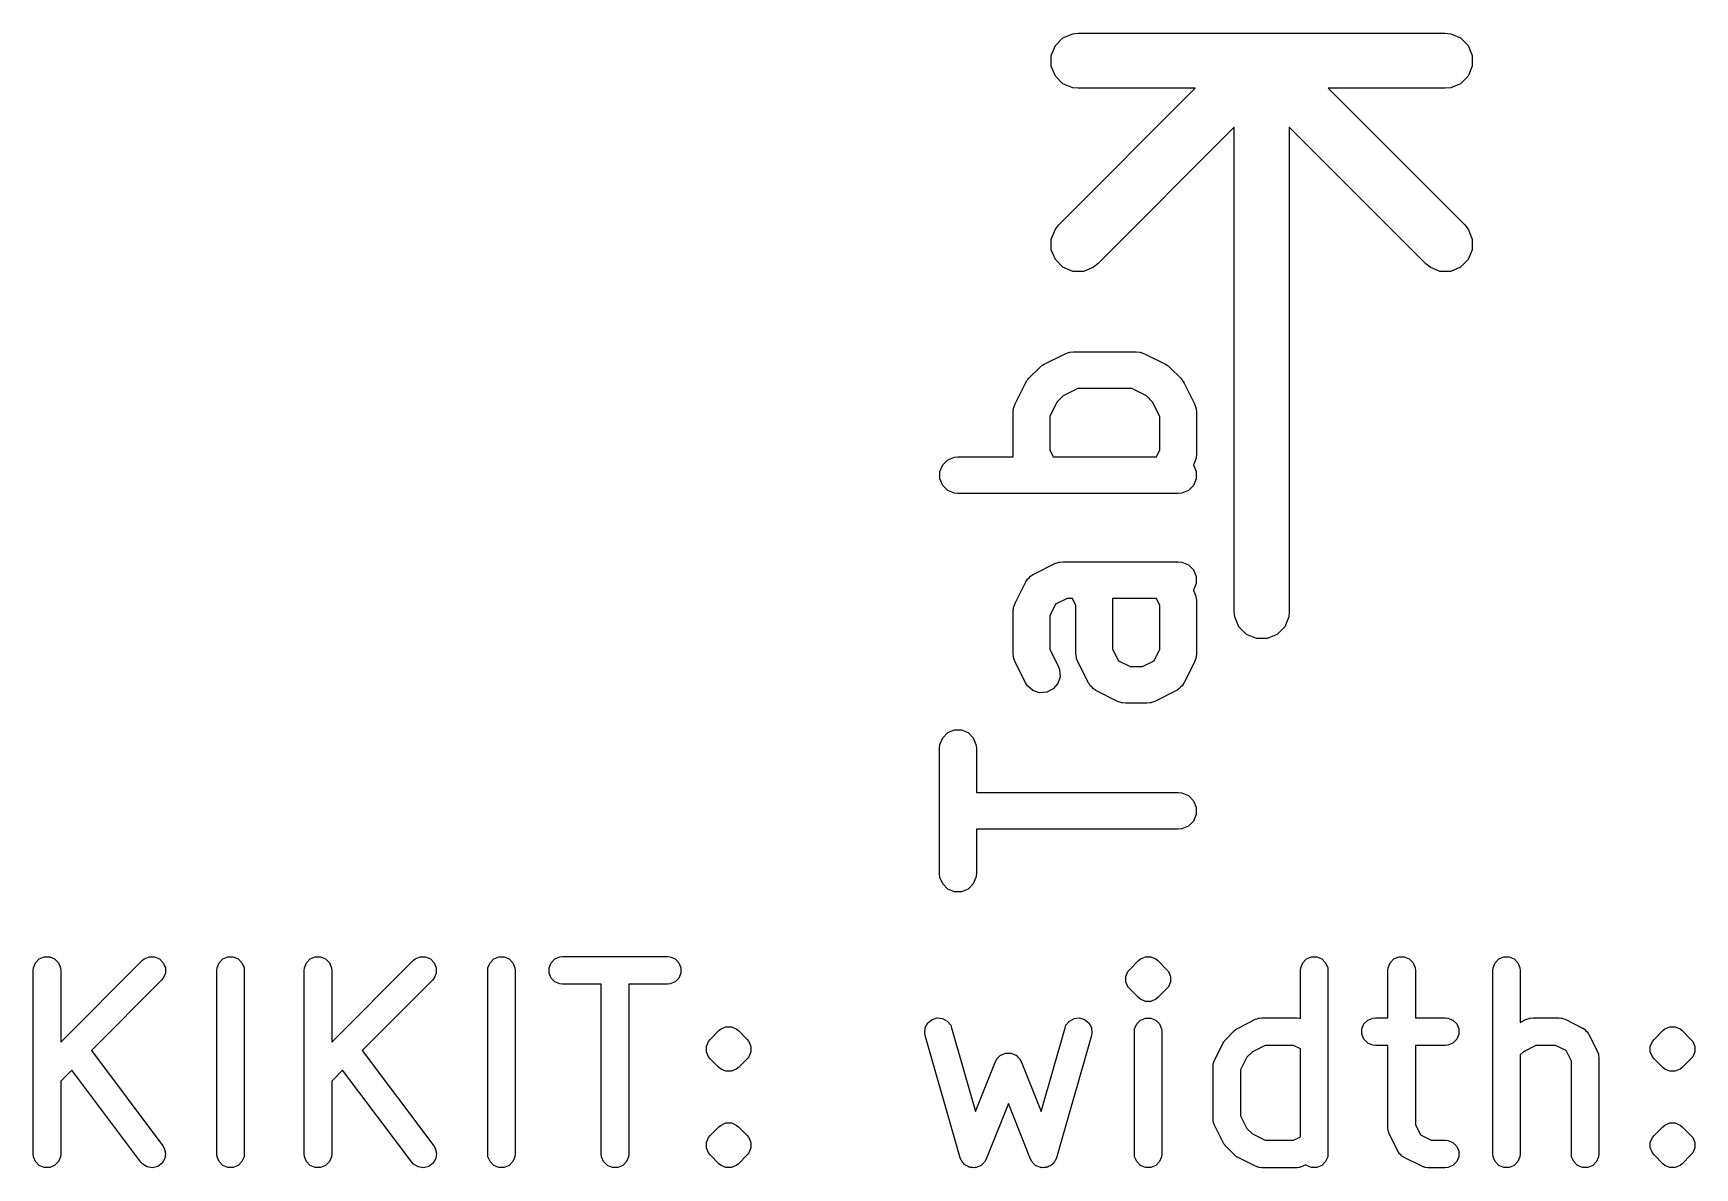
# Model space of a CAD drawing. Header units: inches. Extents: x 1.65 to 4.85, y -4.53 to -1.63.
# Drawn here: x 3.6735 to 4.0299, y -4.5287 to -4.2854 of the extents above; entities that cross this region are included whole.
import ezdxf

# ---------------------------------------------------------------- set-up
doc = ezdxf.new("R2010")
doc.units = ezdxf.units.IN
doc.header["$MEASUREMENT"] = 0
doc.layers.add('BLACK', color=250, linetype='CONTINUOUS')

msp = doc.modelspace()

# ---------------------------------------------------------------- linework, layer by layer
at = {"layer": 'BLACK', "linetype": 'CONTINUOUS'}
for p, q in [((3.89273, -4.28806), (3.89436, -4.28643)), ((3.89436, -4.28643), (3.89649, -4.28555)), ((3.89649, -4.28555), (3.89764, -4.28543)), ((3.89764, -4.28543), (3.97638, -4.28543)), ((3.97638, -4.28543), (3.97753, -4.28555)), ((3.97753, -4.28555), (3.97966, -4.28643)), ((3.97966, -4.28643), (3.98129, -4.28806)), ((3.89185, -4.29019), (3.89273, -4.28806)), ((3.89185, -4.29249), (3.89185, -4.29019)), ((3.98129, -4.28806), (3.98217, -4.29019)), ((3.98217, -4.29019), (3.98217, -4.29249)), ((3.89273, -4.29462), (3.89185, -4.29249)), ((3.89436, -4.29625), (3.89273, -4.29462)), ((3.98129, -4.29462), (3.97966, -4.29625)), ((3.98217, -4.29249), (3.98129, -4.29462)), ((3.89346, -4.32653), (3.92275, -4.29724)), ((3.89649, -4.29713), (3.89436, -4.29625)), ((3.89764, -4.29724), (3.89649, -4.29713)), ((3.92275, -4.29724), (3.89764, -4.29724)), ((3.97638, -4.29724), (3.95127, -4.29724)), ((3.95127, -4.29724), (3.98055, -4.32653)), ((3.97753, -4.29713), (3.97638, -4.29724)), ((3.97966, -4.29625), (3.97753, -4.29713)), ((3.9311, -4.3056), (3.90181, -4.33488)), ((3.9311, -4.40945), (3.9311, -4.3056)), ((3.9722, -4.33488), (3.94291, -4.3056)), ((3.94291, -4.3056), (3.94291, -4.40945)), ((3.89273, -4.32743), (3.89346, -4.32653)), ((3.98055, -4.32653), (3.98129, -4.32743)), ((3.89185, -4.32956), (3.89273, -4.32743)), ((3.89185, -4.33186), (3.89185, -4.32956)), ((3.98129, -4.32743), (3.98217, -4.32956)), ((3.98217, -4.32956), (3.98217, -4.33186)), ((3.89273, -4.33399), (3.89185, -4.33186)), ((3.89436, -4.33562), (3.89273, -4.33399)), ((3.98129, -4.33399), (3.97966, -4.33562)), ((3.98217, -4.33186), (3.98129, -4.33399)), ((3.89649, -4.3365), (3.89436, -4.33562)), ((3.89879, -4.3365), (3.89649, -4.3365)), ((3.90092, -4.33562), (3.89879, -4.3365)), ((3.90181, -4.33488), (3.90092, -4.33562)), ((3.9731, -4.33562), (3.9722, -4.33488)), ((3.97523, -4.3365), (3.9731, -4.33562)), ((3.97753, -4.3365), (3.97523, -4.3365)), ((3.97966, -4.33562), (3.97753, -4.3365)), ((3.89033, -4.35643), (3.89483, -4.35418)), ((3.89483, -4.35418), (3.89555, -4.35391)), ((3.89555, -4.35391), (3.89569, -4.3539)), ((3.89569, -4.3539), (3.89582, -4.35384)), ((3.89582, -4.35384), (3.89659, -4.35377)), ((3.89659, -4.35377), (3.91009, -4.35377)), ((3.91009, -4.35377), (3.91085, -4.35384)), ((3.91085, -4.35384), (3.91098, -4.3539)), ((3.91098, -4.3539), (3.91113, -4.35391)), ((3.91113, -4.35391), (3.91185, -4.35418)), ((3.91185, -4.35418), (3.91635, -4.35643)), ((3.88705, -4.35942), (3.8893, -4.35717)), ((3.8893, -4.35717), (3.88961, -4.35692)), ((3.88961, -4.35692), (3.88967, -4.35684)), ((3.88967, -4.35684), (3.88979, -4.35677)), ((3.88979, -4.35677), (3.8899, -4.35668)), ((3.8899, -4.35668), (3.89, -4.35664)), ((3.89, -4.35664), (3.89033, -4.35643)), ((3.91635, -4.35643), (3.91668, -4.35664)), ((3.91668, -4.35664), (3.91677, -4.35668)), ((3.91677, -4.35668), (3.91688, -4.35677)), ((3.91688, -4.35677), (3.917, -4.35684)), ((3.917, -4.35684), (3.91707, -4.35692)), ((3.91707, -4.35692), (3.91737, -4.35717)), ((3.91737, -4.35717), (3.91962, -4.35942)), ((3.88407, -4.36494), (3.88632, -4.36044)), ((3.88632, -4.36044), (3.88652, -4.36011)), ((3.88652, -4.36011), (3.88656, -4.36002)), ((3.88656, -4.36002), (3.88665, -4.35991)), ((3.88665, -4.35991), (3.88673, -4.35979)), ((3.88673, -4.35979), (3.88681, -4.35972)), ((3.88681, -4.35972), (3.88705, -4.35942)), ((3.89752, -4.36164), (3.89442, -4.36319)), ((3.90916, -4.36164), (3.89752, -4.36164)), ((3.91225, -4.36319), (3.90916, -4.36164)), ((3.91962, -4.35942), (3.91987, -4.35972)), ((3.91987, -4.35972), (3.91994, -4.35979)), ((3.91994, -4.35979), (3.92002, -4.35991)), ((3.92002, -4.35991), (3.92011, -4.36002)), ((3.92011, -4.36002), (3.92015, -4.36011)), ((3.92015, -4.36011), (3.92036, -4.36044)), ((3.92036, -4.36044), (3.92261, -4.36494)), ((3.88365, -4.3667), (3.88373, -4.36594)), ((3.88373, -4.36594), (3.88378, -4.36581)), ((3.88378, -4.36581), (3.88379, -4.36566)), ((3.88379, -4.36566), (3.88407, -4.36494)), ((3.89307, -4.36454), (3.89153, -4.36763)), ((3.89442, -4.36319), (3.89307, -4.36454)), ((3.9136, -4.36454), (3.91225, -4.36319)), ((3.91515, -4.36763), (3.9136, -4.36454)), ((3.92261, -4.36494), (3.92288, -4.36566)), ((3.92288, -4.36566), (3.92289, -4.36581)), ((3.92289, -4.36581), (3.92295, -4.36594)), ((3.92295, -4.36594), (3.92302, -4.3667)), ((3.88365, -4.3757), (3.88365, -4.3667)), ((3.89153, -4.36763), (3.89153, -4.37477)), ((3.91515, -4.37477), (3.91515, -4.36763)), ((3.92302, -4.3667), (3.92302, -4.3757)), ((3.86857, -4.37802), (3.86965, -4.37693)), ((3.86965, -4.37693), (3.87107, -4.37634)), ((3.87107, -4.37634), (3.87184, -4.37627)), ((3.87184, -4.37627), (3.88371, -4.37627)), ((3.88371, -4.37627), (3.88365, -4.3757)), ((3.89153, -4.37477), (3.89227, -4.37627)), ((3.89227, -4.37627), (3.9144, -4.37627)), ((3.9144, -4.37627), (3.91515, -4.37477)), ((3.92288, -4.37674), (3.92261, -4.37746)), ((3.92289, -4.3766), (3.92288, -4.37674)), ((3.92295, -4.37647), (3.92289, -4.3766)), ((3.92302, -4.3757), (3.92295, -4.37647)), ((3.86798, -4.37943), (3.86857, -4.37802)), ((3.86798, -4.38097), (3.86798, -4.37943)), ((3.92261, -4.37746), (3.92234, -4.378)), ((3.92234, -4.378), (3.92236, -4.37802)), ((3.92236, -4.37802), (3.92295, -4.37943)), ((3.92295, -4.37943), (3.92295, -4.38097)), ((3.86857, -4.38239), (3.86798, -4.38097)), ((3.86965, -4.38348), (3.86857, -4.38239)), ((3.87107, -4.38406), (3.86965, -4.38348)), ((3.87184, -4.38414), (3.87107, -4.38406)), ((3.91985, -4.38406), (3.91908, -4.38414)), ((3.92127, -4.38348), (3.91985, -4.38406)), ((3.92236, -4.38239), (3.92127, -4.38348)), ((3.92295, -4.38097), (3.92236, -4.38239)), ((3.91908, -4.38414), (3.87184, -4.38414)), ((3.8871, -4.40221), (3.88742, -4.40184)), ((3.88742, -4.40184), (3.88781, -4.40159)), ((3.88781, -4.40159), (3.88789, -4.40153)), ((3.88789, -4.40153), (3.88795, -4.40151)), ((3.88795, -4.40151), (3.88808, -4.40143)), ((3.88808, -4.40143), (3.89258, -4.39918)), ((3.89258, -4.39918), (3.8933, -4.3989)), ((3.8933, -4.3989), (3.89344, -4.39889)), ((3.89344, -4.39889), (3.89357, -4.39884)), ((3.89357, -4.39884), (3.89434, -4.39876)), ((3.89434, -4.39876), (3.91908, -4.39876)), ((3.91908, -4.39876), (3.91985, -4.39884)), ((3.91985, -4.39884), (3.92127, -4.39943)), ((3.92127, -4.39943), (3.92236, -4.40051)), ((3.92236, -4.40051), (3.92295, -4.40193)), ((3.88407, -4.40769), (3.88632, -4.40319)), ((3.88632, -4.40319), (3.8864, -4.40306)), ((3.8864, -4.40306), (3.88642, -4.403)), ((3.88642, -4.403), (3.88648, -4.40292)), ((3.88648, -4.40292), (3.88673, -4.40254)), ((3.88673, -4.40254), (3.8871, -4.40221)), ((3.92236, -4.40489), (3.92234, -4.40491)), ((3.92234, -4.40491), (3.92261, -4.40544)), ((3.92295, -4.40347), (3.92236, -4.40489)), ((3.92261, -4.40544), (3.92288, -4.40616)), ((3.92295, -4.40193), (3.92295, -4.40347)), ((3.88365, -4.40945), (3.88373, -4.40868)), ((3.88373, -4.40868), (3.88378, -4.40855)), ((3.88378, -4.40855), (3.88379, -4.40841)), ((3.88379, -4.40841), (3.88407, -4.40769)), ((3.89277, -4.40788), (3.89153, -4.41038)), ((3.89527, -4.40664), (3.89277, -4.40788)), ((3.8964, -4.40664), (3.89527, -4.40664)), ((3.89715, -4.40813), (3.8964, -4.40664)), ((3.89715, -4.41845), (3.89715, -4.40813)), ((3.9144, -4.40664), (3.90497, -4.40664)), ((3.90497, -4.40664), (3.90502, -4.4072)), ((3.90502, -4.4072), (3.90502, -4.41752)), ((3.91515, -4.40813), (3.9144, -4.40664)), ((3.91515, -4.41752), (3.91515, -4.40813)), ((3.92288, -4.40616), (3.92289, -4.4063)), ((3.92289, -4.4063), (3.92295, -4.40643)), ((3.92295, -4.40643), (3.92302, -4.4072)), ((3.92302, -4.4072), (3.92302, -4.41845)), ((3.88365, -4.41845), (3.88365, -4.40945)), ((3.89153, -4.41038), (3.89153, -4.41752)), ((3.93122, -4.4106), (3.9311, -4.40945)), ((3.9321, -4.41273), (3.93122, -4.4106)), ((3.9428, -4.4106), (3.94192, -4.41273)), ((3.94291, -4.40945), (3.9428, -4.4106)), ((3.93373, -4.41436), (3.9321, -4.41273)), ((3.93586, -4.41524), (3.93373, -4.41436)), ((3.93816, -4.41524), (3.93586, -4.41524)), ((3.94029, -4.41436), (3.93816, -4.41524)), ((3.94192, -4.41273), (3.94029, -4.41436)), ((3.88373, -4.41922), (3.88365, -4.41845)), ((3.88378, -4.41935), (3.88373, -4.41922)), ((3.88379, -4.41949), (3.88378, -4.41935)), ((3.88407, -4.42021), (3.88379, -4.41949)), ((3.89153, -4.41752), (3.89336, -4.42119)), ((3.89723, -4.41922), (3.89715, -4.41845)), ((3.89728, -4.41935), (3.89723, -4.41922)), ((3.89729, -4.41949), (3.89728, -4.41935)), ((3.89757, -4.42021), (3.89729, -4.41949)), ((3.90502, -4.41752), (3.90627, -4.42001)), ((3.9139, -4.42001), (3.91515, -4.41752)), ((3.92288, -4.41949), (3.92261, -4.42021)), ((3.92289, -4.41935), (3.92288, -4.41949)), ((3.92295, -4.41922), (3.92289, -4.41935)), ((3.92302, -4.41845), (3.92295, -4.41922)), ((3.88632, -4.42471), (3.88407, -4.42021)), ((3.89336, -4.42119), (3.89364, -4.42191)), ((3.89364, -4.42191), (3.89374, -4.42344)), ((3.89981, -4.42471), (3.89757, -4.42021)), ((3.90627, -4.42001), (3.90877, -4.42126)), ((3.90877, -4.42126), (3.91141, -4.42126)), ((3.91141, -4.42126), (3.9139, -4.42001)), ((3.92261, -4.42021), (3.92036, -4.42471)), ((3.88673, -4.42536), (3.88632, -4.42471)), ((3.88789, -4.42637), (3.88673, -4.42536)), ((3.88935, -4.42685), (3.88789, -4.42637)), ((3.89088, -4.42674), (3.88935, -4.42685)), ((3.89225, -4.42606), (3.89088, -4.42674)), ((3.89326, -4.4249), (3.89225, -4.42606)), ((3.89374, -4.42344), (3.89326, -4.4249)), ((3.8999, -4.42484), (3.89981, -4.42471)), ((3.89992, -4.4249), (3.8999, -4.42484)), ((3.89998, -4.42497), (3.89992, -4.4249)), ((3.90023, -4.42536), (3.89998, -4.42497)), ((3.9006, -4.42568), (3.90023, -4.42536)), ((3.90092, -4.42606), (3.9006, -4.42568)), ((3.90131, -4.4263), (3.90092, -4.42606)), ((3.90139, -4.42637), (3.90131, -4.4263)), ((3.90145, -4.42639), (3.90139, -4.42637)), ((3.90158, -4.42647), (3.90145, -4.42639)), ((3.90608, -4.42872), (3.90158, -4.42647)), ((3.9186, -4.42647), (3.9141, -4.42872)), ((3.91872, -4.42639), (3.9186, -4.42647)), ((3.91878, -4.42637), (3.91872, -4.42639)), ((3.91886, -4.4263), (3.91878, -4.42637)), ((3.91925, -4.42606), (3.91886, -4.4263)), ((3.91957, -4.42568), (3.91925, -4.42606)), ((3.91994, -4.42536), (3.91957, -4.42568)), ((3.92019, -4.42497), (3.91994, -4.42536)), ((3.92025, -4.4249), (3.92019, -4.42497)), ((3.92028, -4.42484), (3.92025, -4.4249)), ((3.92036, -4.42471), (3.92028, -4.42484)), ((3.9068, -4.42899), (3.90608, -4.42872)), ((3.90694, -4.429), (3.9068, -4.42899)), ((3.90707, -4.42906), (3.90694, -4.429)), ((3.90784, -4.42913), (3.90707, -4.42906)), ((3.91234, -4.42913), (3.90784, -4.42913)), ((3.9131, -4.42906), (3.91234, -4.42913)), ((3.91323, -4.429), (3.9131, -4.42906)), ((3.91338, -4.42899), (3.91323, -4.429)), ((3.9141, -4.42872), (3.91338, -4.42899)), ((3.86798, -4.43793), (3.86857, -4.43651)), ((3.86857, -4.43651), (3.86965, -4.43542)), ((3.86965, -4.43542), (3.87107, -4.43483)), ((3.87107, -4.43483), (3.87261, -4.43483)), ((3.87261, -4.43483), (3.87403, -4.43542)), ((3.87403, -4.43542), (3.87511, -4.43651)), ((3.87511, -4.43651), (3.8757, -4.43793)), ((3.8679, -4.4387), (3.86798, -4.43793)), ((3.8679, -4.46569), (3.8679, -4.4387)), ((3.8757, -4.43793), (3.87578, -4.4387)), ((3.87578, -4.4387), (3.87578, -4.44826)), ((3.87578, -4.44826), (3.91908, -4.44826)), ((3.91908, -4.44826), (3.91985, -4.44833)), ((3.91985, -4.44833), (3.92127, -4.44892)), ((3.92127, -4.44892), (3.92236, -4.45001)), ((3.92236, -4.45001), (3.92295, -4.45143)), ((3.92295, -4.45143), (3.92295, -4.45296)), ((3.92236, -4.45438), (3.92127, -4.45547)), ((3.92295, -4.45296), (3.92236, -4.45438)), ((3.91908, -4.45613), (3.87578, -4.45613)), ((3.87578, -4.45613), (3.87578, -4.46569)), ((3.91985, -4.45605), (3.91908, -4.45613)), ((3.92127, -4.45547), (3.91985, -4.45605)), ((3.86798, -4.46646), (3.8679, -4.46569)), ((3.87578, -4.46569), (3.8757, -4.46646)), ((3.86857, -4.46788), (3.86798, -4.46646)), ((3.86965, -4.46897), (3.86857, -4.46788)), ((3.87107, -4.46955), (3.86965, -4.46897)), ((3.87261, -4.46955), (3.87107, -4.46955)), ((3.87403, -4.46897), (3.87261, -4.46955)), ((3.87511, -4.46788), (3.87403, -4.46897)), ((3.8757, -4.46646), (3.87511, -4.46788)), ((3.67477, -4.48396), (3.67584, -4.48351)), ((3.67584, -4.48351), (3.67699, -4.48351)), ((3.67699, -4.48351), (3.67806, -4.48396)), ((3.69727, -4.48396), (3.69834, -4.48351)), ((3.69834, -4.48351), (3.69949, -4.48351)), ((3.69949, -4.48351), (3.70055, -4.48396)), ((3.71415, -4.48396), (3.71521, -4.48351)), ((3.71521, -4.48351), (3.71636, -4.48351)), ((3.71636, -4.48351), (3.71743, -4.48396)), ((3.73289, -4.48396), (3.73396, -4.48351)), ((3.73396, -4.48351), (3.73511, -4.48351)), ((3.73511, -4.48351), (3.73617, -4.48396)), ((3.75539, -4.48396), (3.75645, -4.48351)), ((3.75645, -4.48351), (3.75761, -4.48351)), ((3.75761, -4.48351), (3.75867, -4.48396)), ((3.77226, -4.48396), (3.77333, -4.48351)), ((3.77333, -4.48351), (3.77448, -4.48351)), ((3.77448, -4.48351), (3.77554, -4.48396)), ((3.78539, -4.48396), (3.78645, -4.48351)), ((3.78645, -4.48351), (3.78703, -4.48346)), ((3.78703, -4.48346), (3.80952, -4.48346)), ((3.80952, -4.48346), (3.8101, -4.48351)), ((3.8101, -4.48351), (3.81116, -4.48396)), ((3.911, -4.48396), (3.91206, -4.48351)), ((3.91206, -4.48351), (3.91321, -4.48351)), ((3.91321, -4.48351), (3.91321, -4.48351)), ((3.91321, -4.48351), (3.91332, -4.48356)), ((3.91332, -4.48356), (3.91428, -4.48396)), ((3.94662, -4.48396), (3.94768, -4.48351)), ((3.94768, -4.48351), (3.94883, -4.48351)), ((3.94883, -4.48351), (3.9499, -4.48396)), ((3.96536, -4.48396), (3.96643, -4.48351)), ((3.96643, -4.48351), (3.96758, -4.48351)), ((3.96758, -4.48351), (3.96864, -4.48396)), ((3.98786, -4.48396), (3.98893, -4.48351)), ((3.98893, -4.48351), (3.99008, -4.48351)), ((3.99008, -4.48351), (3.99114, -4.48396)), ((3.67346, -4.48641), (3.67352, -4.48583)), ((3.67346, -4.52578), (3.67346, -4.48641)), ((3.67352, -4.48583), (3.67396, -4.48477)), ((3.67396, -4.48477), (3.67477, -4.48396)), ((3.67806, -4.48396), (3.67887, -4.48477)), ((3.67887, -4.48477), (3.67931, -4.48583)), ((3.67931, -4.48583), (3.67937, -4.48641)), ((3.67937, -4.50178), (3.69682, -4.48432)), ((3.67937, -4.48641), (3.67937, -4.50178)), ((3.69682, -4.48432), (3.69727, -4.48396)), ((3.70055, -4.48396), (3.70137, -4.48477)), ((3.70137, -4.48477), (3.70181, -4.48583)), ((3.70181, -4.48699), (3.70137, -4.48805)), ((3.70181, -4.48583), (3.70181, -4.48699)), ((3.71283, -4.48641), (3.71289, -4.48583)), ((3.71283, -4.52578), (3.71283, -4.48641)), ((3.71289, -4.48583), (3.71333, -4.48477)), ((3.71333, -4.48477), (3.71415, -4.48396)), ((3.71743, -4.48396), (3.71824, -4.48477)), ((3.71824, -4.48477), (3.71868, -4.48583)), ((3.71868, -4.48583), (3.71874, -4.48641)), ((3.71874, -4.48641), (3.71874, -4.52578)), ((3.73158, -4.48641), (3.73164, -4.48583)), ((3.73158, -4.52578), (3.73158, -4.48641)), ((3.73164, -4.48583), (3.73208, -4.48477)), ((3.73208, -4.48477), (3.73289, -4.48396)), ((3.73617, -4.48396), (3.73699, -4.48477)), ((3.73699, -4.48477), (3.73743, -4.48583)), ((3.73743, -4.48583), (3.73749, -4.48641)), ((3.73749, -4.50178), (3.75494, -4.48432)), ((3.73749, -4.48641), (3.73749, -4.50178)), ((3.75494, -4.48432), (3.75539, -4.48396)), ((3.75867, -4.48396), (3.75949, -4.48477)), ((3.75949, -4.48477), (3.75993, -4.48583)), ((3.75993, -4.48699), (3.75949, -4.48805)), ((3.75993, -4.48583), (3.75993, -4.48699)), ((3.77095, -4.48641), (3.77101, -4.48583)), ((3.77095, -4.52578), (3.77095, -4.48641)), ((3.77101, -4.48583), (3.77145, -4.48477)), ((3.77145, -4.48477), (3.77226, -4.48396)), ((3.77554, -4.48396), (3.77636, -4.48477)), ((3.77636, -4.48477), (3.7768, -4.48583)), ((3.7768, -4.48583), (3.77686, -4.48641)), ((3.77686, -4.48641), (3.77686, -4.52578)), ((3.78413, -4.48583), (3.78457, -4.48477)), ((3.78413, -4.48699), (3.78413, -4.48583)), ((3.78457, -4.48805), (3.78413, -4.48699)), ((3.78457, -4.48477), (3.78539, -4.48396)), ((3.81116, -4.48396), (3.81198, -4.48477)), ((3.81198, -4.48477), (3.81242, -4.48583)), ((3.81242, -4.48699), (3.81198, -4.48805)), ((3.81242, -4.48583), (3.81242, -4.48699)), ((3.90787, -4.48771), (3.90831, -4.48664)), ((3.90831, -4.48664), (3.90867, -4.4862)), ((3.90867, -4.4862), (3.91055, -4.48432)), ((3.91055, -4.48432), (3.911, -4.48396)), ((3.91428, -4.48396), (3.91472, -4.48432)), ((3.91472, -4.48432), (3.9166, -4.4862)), ((3.9166, -4.4862), (3.91697, -4.48664)), ((3.91697, -4.48664), (3.91711, -4.48699)), ((3.91711, -4.48699), (3.91741, -4.48771)), ((3.9453, -4.48641), (3.94536, -4.48583)), ((3.9453, -4.49669), (3.9453, -4.48641)), ((3.94536, -4.48583), (3.9458, -4.48477)), ((3.9458, -4.48477), (3.94662, -4.48396)), ((3.9499, -4.48396), (3.95071, -4.48477)), ((3.95071, -4.48477), (3.95115, -4.48583)), ((3.95115, -4.48583), (3.95121, -4.48641)), ((3.95121, -4.48641), (3.95121, -4.52578)), ((3.96405, -4.48641), (3.96411, -4.48583)), ((3.96405, -4.49658), (3.96405, -4.48641)), ((3.96411, -4.48583), (3.96455, -4.48477)), ((3.96455, -4.48477), (3.96536, -4.48396)), ((3.96864, -4.48396), (3.96946, -4.48477)), ((3.96946, -4.48477), (3.9699, -4.48583)), ((3.9699, -4.48583), (3.96996, -4.48641)), ((3.96996, -4.48641), (3.96996, -4.49658)), ((3.98655, -4.48641), (3.98661, -4.48583)), ((3.98655, -4.52578), (3.98655, -4.48641)), ((3.98661, -4.48583), (3.98705, -4.48477)), ((3.98705, -4.48477), (3.98786, -4.48396)), ((3.99114, -4.48396), (3.99196, -4.48477)), ((3.99196, -4.48477), (3.9924, -4.48583)), ((3.9924, -4.48583), (3.99245, -4.48641)), ((3.99245, -4.48641), (3.99245, -4.49757)), ((3.701, -4.4885), (3.68594, -4.50356)), ((3.70137, -4.48805), (3.701, -4.4885)), ((3.75912, -4.4885), (3.74406, -4.50356)), ((3.75949, -4.48805), (3.75912, -4.4885)), ((3.78539, -4.48887), (3.78457, -4.48805)), ((3.78645, -4.48931), (3.78539, -4.48887)), ((3.78703, -4.48936), (3.78645, -4.48931)), ((3.79532, -4.48936), (3.78703, -4.48936)), ((3.79532, -4.52578), (3.79532, -4.48936)), ((3.80952, -4.48936), (3.80123, -4.48936)), ((3.80123, -4.48936), (3.80123, -4.52578)), ((3.8101, -4.48931), (3.80952, -4.48936)), ((3.81116, -4.48887), (3.8101, -4.48931)), ((3.81198, -4.48805), (3.81116, -4.48887)), ((3.90787, -4.48886), (3.90787, -4.48771)), ((3.90831, -4.48993), (3.90787, -4.48886)), ((3.90867, -4.49037), (3.90831, -4.48993)), ((3.91055, -4.49225), (3.90867, -4.49037)), ((3.9166, -4.49037), (3.91472, -4.49225)), ((3.91697, -4.48993), (3.9166, -4.49037)), ((3.91741, -4.48886), (3.91697, -4.48993)), ((3.91741, -4.48771), (3.91741, -4.48886)), ((3.911, -4.49261), (3.91055, -4.49225)), ((3.91206, -4.49306), (3.911, -4.49261)), ((3.91321, -4.49306), (3.91206, -4.49306)), ((3.91206, -4.49306), (3.91206, -4.49306)), ((3.91428, -4.49261), (3.91321, -4.49306)), ((3.91321, -4.49306), (3.91321, -4.49306)), ((3.91472, -4.49225), (3.91428, -4.49261)), ((3.86483, -4.49863), (3.86539, -4.49762)), ((3.86539, -4.49762), (3.86629, -4.49691)), ((3.86629, -4.49691), (3.8674, -4.49659)), ((3.8674, -4.49659), (3.86854, -4.49672)), ((3.86854, -4.49672), (3.86955, -4.49728)), ((3.86955, -4.49728), (3.87027, -4.49818)), ((3.89501, -4.49818), (3.89573, -4.49728)), ((3.89573, -4.49728), (3.89673, -4.49672)), ((3.89673, -4.49672), (3.89788, -4.49659)), ((3.89788, -4.49659), (3.89899, -4.49691)), ((3.89899, -4.49691), (3.89989, -4.49762)), ((3.89989, -4.49762), (3.90045, -4.49863)), ((3.90974, -4.49896), (3.91018, -4.49789)), ((3.91018, -4.49789), (3.911, -4.49708)), ((3.911, -4.49708), (3.91206, -4.49664)), ((3.91206, -4.49664), (3.91321, -4.49664)), ((3.91321, -4.49664), (3.91428, -4.49708)), ((3.91428, -4.49708), (3.91509, -4.49789)), ((3.91509, -4.49789), (3.91553, -4.49896)), ((3.93194, -4.49877), (3.93569, -4.49689)), ((3.93569, -4.49689), (3.93623, -4.49669)), ((3.93623, -4.49669), (3.93633, -4.49668)), ((3.93633, -4.49668), (3.93643, -4.49664)), ((3.93643, -4.49664), (3.93701, -4.49658)), ((3.93701, -4.49658), (3.94451, -4.49658)), ((3.94451, -4.49658), (3.94508, -4.49664)), ((3.94508, -4.49664), (3.94518, -4.49668)), ((3.94518, -4.49668), (3.94529, -4.49669)), ((3.94529, -4.49669), (3.9453, -4.49669)), ((3.95848, -4.49896), (3.95892, -4.49789)), ((3.95892, -4.49789), (3.95974, -4.49708)), ((3.95974, -4.49708), (3.9608, -4.49664)), ((3.9608, -4.49664), (3.96138, -4.49658)), ((3.96138, -4.49658), (3.96405, -4.49658)), ((3.96996, -4.49658), (3.97638, -4.49658)), ((3.97638, -4.49658), (3.97695, -4.49664)), ((3.97695, -4.49664), (3.97802, -4.49708)), ((3.97802, -4.49708), (3.97883, -4.49789)), ((3.97883, -4.49789), (3.97927, -4.49896)), ((3.99245, -4.49757), (3.99381, -4.49689)), ((3.99381, -4.49689), (3.99435, -4.49669)), ((3.99435, -4.49669), (3.99445, -4.49668)), ((3.99445, -4.49668), (3.99455, -4.49664)), ((3.99455, -4.49664), (3.99513, -4.49658)), ((3.99513, -4.49658), (4.00075, -4.49658)), ((4.00075, -4.49658), (4.00133, -4.49664)), ((4.00133, -4.49664), (4.00142, -4.49668)), ((4.00142, -4.49668), (4.00153, -4.49669)), ((4.00153, -4.49669), (4.00207, -4.49689)), ((4.00207, -4.49689), (4.00582, -4.49877)), ((3.81788, -4.50271), (3.81832, -4.50164)), ((3.81832, -4.50164), (3.81868, -4.5012)), ((3.81868, -4.5012), (3.82056, -4.49932)), ((3.82056, -4.49932), (3.82101, -4.49895)), ((3.82101, -4.49895), (3.82207, -4.49851)), ((3.82207, -4.49851), (3.82322, -4.49851)), ((3.82322, -4.49851), (3.82322, -4.49851)), ((3.82322, -4.49851), (3.82429, -4.49895)), ((3.82429, -4.49895), (3.82474, -4.49932)), ((3.82474, -4.49932), (3.82661, -4.5012)), ((3.82661, -4.5012), (3.82698, -4.50164)), ((3.82698, -4.50164), (3.82742, -4.5027)), ((3.8647, -4.49978), (3.86483, -4.49863)), ((3.8648, -4.50034), (3.8647, -4.49978)), ((3.8723, -4.52659), (3.8648, -4.50034)), ((3.87027, -4.49818), (3.87048, -4.49872)), ((3.87048, -4.49872), (3.87561, -4.51666)), ((3.88967, -4.51666), (3.8948, -4.49872)), ((3.90048, -4.50034), (3.89298, -4.52659)), ((3.8948, -4.49872), (3.89501, -4.49818)), ((3.90045, -4.49863), (3.90058, -4.49978)), ((3.90058, -4.49978), (3.90048, -4.50034)), ((3.90968, -4.49953), (3.90974, -4.49896)), ((3.90968, -4.52578), (3.90968, -4.49953)), ((3.91553, -4.49896), (3.91559, -4.49953)), ((3.91559, -4.49953), (3.91559, -4.52578)), ((3.9289, -4.50171), (3.92893, -4.50164)), ((3.92893, -4.50164), (3.92899, -4.50156)), ((3.92899, -4.50156), (3.92905, -4.50147)), ((3.92905, -4.50147), (3.92911, -4.50142)), ((3.92911, -4.50142), (3.9293, -4.5012)), ((3.9293, -4.5012), (3.93117, -4.49932)), ((3.93117, -4.49932), (3.9314, -4.49913)), ((3.9314, -4.49913), (3.93145, -4.49908)), ((3.93145, -4.49908), (3.93154, -4.49902)), ((3.93154, -4.49902), (3.93162, -4.49895)), ((3.93162, -4.49895), (3.93169, -4.49892)), ((3.93169, -4.49892), (3.93194, -4.49877)), ((3.95848, -4.50011), (3.95848, -4.49896)), ((3.95892, -4.50117), (3.95848, -4.50011)), ((3.95974, -4.50199), (3.95892, -4.50117)), ((3.97883, -4.50117), (3.97802, -4.50199)), ((3.97927, -4.50011), (3.97883, -4.50117)), ((3.97927, -4.49896), (3.97927, -4.50011)), ((4.00582, -4.49877), (4.00592, -4.49883)), ((4.00592, -4.49883), (4.00596, -4.49884)), ((4.00596, -4.49884), (4.00602, -4.49889)), ((4.00602, -4.49889), (4.00631, -4.49908)), ((4.00631, -4.49908), (4.00655, -4.49936)), ((4.00655, -4.49936), (4.00683, -4.4996)), ((4.00683, -4.4996), (4.00702, -4.49989)), ((4.00702, -4.49989), (4.00706, -4.49995)), ((4.00706, -4.49995), (4.00708, -4.49999)), ((4.00708, -4.49999), (4.00714, -4.50009)), ((4.00714, -4.50009), (4.00902, -4.50384)), ((4.02035, -4.50271), (4.02079, -4.50164)), ((4.02079, -4.50164), (4.02116, -4.5012)), ((4.02116, -4.5012), (4.02303, -4.49932)), ((4.02303, -4.49932), (4.02348, -4.49895)), ((4.02348, -4.49895), (4.02455, -4.49851)), ((4.02455, -4.49851), (4.0257, -4.49851)), ((4.0257, -4.49851), (4.0257, -4.49851)), ((4.0257, -4.49851), (4.02676, -4.49895)), ((4.02676, -4.49895), (4.02721, -4.49932)), ((4.02721, -4.49932), (4.02908, -4.5012)), ((4.02908, -4.5012), (4.02945, -4.50164)), ((4.02945, -4.50164), (4.02989, -4.5027)), ((3.68594, -4.50356), (3.70127, -4.52401)), ((3.74406, -4.50356), (3.75939, -4.52401)), ((3.81788, -4.50386), (3.81788, -4.50271)), ((3.81832, -4.50492), (3.81788, -4.50386)), ((3.81868, -4.50537), (3.81832, -4.50492)), ((3.82698, -4.50492), (3.82661, -4.50537)), ((3.82742, -4.50386), (3.82698, -4.50492)), ((3.82742, -4.5027), (3.82742, -4.50271)), ((3.82742, -4.50271), (3.82742, -4.50386)), ((3.8802, -4.50536), (3.88059, -4.50498)), ((3.88059, -4.50498), (3.88097, -4.5046)), ((3.88097, -4.5046), (3.881, -4.50458)), ((3.881, -4.50458), (3.88103, -4.50456)), ((3.88103, -4.50456), (3.88153, -4.50436)), ((3.88153, -4.50436), (3.88203, -4.50414)), ((3.88203, -4.50414), (3.88206, -4.50414)), ((3.88206, -4.50414), (3.8821, -4.50413)), ((3.8821, -4.50413), (3.88264, -4.50414)), ((3.88264, -4.50414), (3.88318, -4.50413)), ((3.88318, -4.50413), (3.88321, -4.50414)), ((3.88321, -4.50414), (3.88325, -4.50414)), ((3.88325, -4.50414), (3.88375, -4.50436)), ((3.88375, -4.50436), (3.88425, -4.50456)), ((3.88425, -4.50456), (3.88428, -4.50458)), ((3.88428, -4.50458), (3.88431, -4.5046)), ((3.88431, -4.5046), (3.88469, -4.50499)), ((3.88469, -4.50499), (3.88507, -4.50536)), ((3.92687, -4.50571), (3.92874, -4.50196)), ((3.92874, -4.50196), (3.9289, -4.50171)), ((3.93381, -4.50503), (3.93246, -4.50773)), ((3.93501, -4.50384), (3.93381, -4.50503)), ((3.9377, -4.50249), (3.93501, -4.50384)), ((3.94381, -4.50249), (3.9377, -4.50249)), ((3.9453, -4.50323), (3.94381, -4.50249)), ((3.9453, -4.52208), (3.9453, -4.50323)), ((3.9608, -4.50243), (3.95974, -4.50199)), ((3.96138, -4.50249), (3.9608, -4.50243)), ((3.96405, -4.50249), (3.96138, -4.50249)), ((3.96405, -4.52016), (3.96405, -4.50249)), ((3.97638, -4.50249), (3.96996, -4.50249)), ((3.96996, -4.50249), (3.96996, -4.51946)), ((3.97695, -4.50243), (3.97638, -4.50249)), ((3.97802, -4.50199), (3.97695, -4.50243)), ((3.99313, -4.50384), (3.99245, -4.50451)), ((3.99245, -4.50451), (3.99245, -4.52578)), ((3.99582, -4.50249), (3.99313, -4.50384)), ((4.00005, -4.50249), (3.99582, -4.50249)), ((4.0023, -4.50361), (4.00005, -4.50249)), ((4.00342, -4.50585), (4.0023, -4.50361)), ((4.00902, -4.50384), (4.00922, -4.50438)), ((4.00922, -4.50438), (4.00923, -4.50448)), ((4.00923, -4.50448), (4.00927, -4.50458)), ((4.00927, -4.50458), (4.00933, -4.50516)), ((4.00933, -4.50516), (4.00933, -4.52578)), ((4.02035, -4.50386), (4.02035, -4.50271)), ((4.02079, -4.50492), (4.02035, -4.50386)), ((4.02116, -4.50537), (4.02079, -4.50492)), ((4.02945, -4.50492), (4.02908, -4.50537)), ((4.02989, -4.50386), (4.02945, -4.50492)), ((4.02989, -4.5027), (4.02989, -4.50271)), ((4.02989, -4.50271), (4.02989, -4.50386)), ((3.68172, -4.50778), (3.67937, -4.51013)), ((3.69655, -4.52755), (3.68172, -4.50778)), ((3.73984, -4.50778), (3.73749, -4.51013)), ((3.75467, -4.52755), (3.73984, -4.50778)), ((3.82056, -4.50725), (3.81868, -4.50537)), ((3.82101, -4.50761), (3.82056, -4.50725)), ((3.82207, -4.50805), (3.82101, -4.50761)), ((3.82322, -4.50805), (3.82207, -4.50805)), ((3.82207, -4.50805), (3.82207, -4.50805)), ((3.82429, -4.50761), (3.82322, -4.50805)), ((3.82322, -4.50805), (3.82322, -4.50805)), ((3.82474, -4.50725), (3.82429, -4.50761)), ((3.82661, -4.50537), (3.82474, -4.50725)), ((3.87561, -4.51666), (3.8799, -4.50594)), ((3.8799, -4.50594), (3.88016, -4.50542)), ((3.88016, -4.50542), (3.88019, -4.5054)), ((3.88019, -4.5054), (3.8802, -4.50536)), ((3.88507, -4.50536), (3.88509, -4.5054)), ((3.88509, -4.5054), (3.88511, -4.50542)), ((3.88511, -4.50542), (3.88538, -4.50594)), ((3.88538, -4.50594), (3.88967, -4.51666)), ((3.92656, -4.50703), (3.92661, -4.50646)), ((3.92656, -4.51828), (3.92656, -4.50703)), ((3.92661, -4.50646), (3.92665, -4.50636)), ((3.92665, -4.50636), (3.92666, -4.50625)), ((3.92666, -4.50625), (3.92687, -4.50571)), ((3.93246, -4.50773), (3.93246, -4.51758)), ((4.00342, -4.52578), (4.00342, -4.50585)), ((4.02303, -4.50725), (4.02116, -4.50537)), ((4.02348, -4.50761), (4.02303, -4.50725)), ((4.02455, -4.50805), (4.02348, -4.50761)), ((4.0257, -4.50805), (4.02455, -4.50805)), ((4.02455, -4.50805), (4.02455, -4.50805)), ((4.02676, -4.50761), (4.0257, -4.50805)), ((4.0257, -4.50805), (4.0257, -4.50805)), ((4.02721, -4.50725), (4.02676, -4.50761)), ((4.02908, -4.50537), (4.02721, -4.50725)), ((3.67937, -4.51013), (3.67937, -4.52578)), ((3.73749, -4.51013), (3.73749, -4.52578)), ((3.88264, -4.51498), (3.87788, -4.52688)), ((3.8874, -4.52688), (3.88264, -4.51498)), ((3.82101, -4.51958), (3.82163, -4.51932)), ((3.82163, -4.51932), (3.82207, -4.51913)), ((3.82207, -4.51913), (3.82322, -4.51913)), ((3.82322, -4.51913), (3.82322, -4.51913)), ((3.82322, -4.51913), (3.82366, -4.51932)), ((3.82366, -4.51932), (3.82429, -4.51958)), ((3.92661, -4.51886), (3.92656, -4.51828)), ((3.92665, -4.51896), (3.92661, -4.51886)), ((3.92666, -4.51906), (3.92665, -4.51896)), ((3.92687, -4.5196), (3.92666, -4.51906)), ((3.93246, -4.51758), (3.93381, -4.52028)), ((3.96996, -4.51946), (3.97108, -4.5217)), ((4.02348, -4.51958), (4.0241, -4.51932)), ((4.0241, -4.51932), (4.02455, -4.51913)), ((4.02455, -4.51913), (4.0257, -4.51913)), ((4.0257, -4.51913), (4.0257, -4.51913)), ((4.0257, -4.51913), (4.02614, -4.51932)), ((4.02614, -4.51932), (4.02676, -4.51958)), ((3.81788, -4.52333), (3.81832, -4.52227)), ((3.81832, -4.52227), (3.81868, -4.52182)), ((3.81868, -4.52182), (3.82056, -4.51994)), ((3.82056, -4.51994), (3.82101, -4.51958)), ((3.82101, -4.51958), (3.82101, -4.51958)), ((3.82429, -4.51958), (3.82429, -4.51958)), ((3.82429, -4.51958), (3.82474, -4.51994)), ((3.82474, -4.51994), (3.82661, -4.52182)), ((3.82661, -4.52182), (3.82698, -4.52227)), ((3.82698, -4.52227), (3.82742, -4.52333)), ((3.92874, -4.52335), (3.92687, -4.5196)), ((3.93381, -4.52028), (3.93501, -4.52148)), ((3.93501, -4.52148), (3.9377, -4.52283)), ((3.9377, -4.52283), (3.94381, -4.52283)), ((3.94381, -4.52283), (3.9453, -4.52208)), ((3.96411, -4.52073), (3.96405, -4.52016)), ((3.96415, -4.52083), (3.96411, -4.52073)), ((3.96416, -4.52094), (3.96415, -4.52083)), ((3.96436, -4.52148), (3.96416, -4.52094)), ((3.96624, -4.52523), (3.96436, -4.52148)), ((3.97108, -4.5217), (3.97333, -4.52283)), ((3.97333, -4.52283), (3.97638, -4.52283)), ((3.97638, -4.52283), (3.97695, -4.52288)), ((3.97695, -4.52288), (3.97802, -4.52333)), ((4.02035, -4.52333), (4.02079, -4.52227)), ((4.02079, -4.52227), (4.02116, -4.52182)), ((4.02116, -4.52182), (4.02303, -4.51994)), ((4.02303, -4.51994), (4.02348, -4.51958)), ((4.02348, -4.51958), (4.02348, -4.51958)), ((4.02676, -4.51958), (4.02676, -4.51958)), ((4.02676, -4.51958), (4.02721, -4.51994)), ((4.02721, -4.51994), (4.02908, -4.52182)), ((4.02908, -4.52182), (4.02945, -4.52227)), ((4.02945, -4.52227), (4.02989, -4.52333)), ((3.67352, -4.52636), (3.67346, -4.52578)), ((3.67396, -4.52742), (3.67352, -4.52636)), ((3.67931, -4.52636), (3.67887, -4.52742)), ((3.67937, -4.52578), (3.67931, -4.52636)), ((3.70127, -4.52401), (3.70158, -4.5245)), ((3.70158, -4.5245), (3.70186, -4.52562)), ((3.70186, -4.52562), (3.7017, -4.52676)), ((3.71289, -4.52636), (3.71283, -4.52578)), ((3.71333, -4.52742), (3.71289, -4.52636)), ((3.71868, -4.52636), (3.71824, -4.52742)), ((3.71874, -4.52578), (3.71868, -4.52636)), ((3.73164, -4.52636), (3.73158, -4.52578)), ((3.73208, -4.52742), (3.73164, -4.52636)), ((3.73743, -4.52636), (3.73699, -4.52742)), ((3.73749, -4.52578), (3.73743, -4.52636)), ((3.75939, -4.52401), (3.75969, -4.5245)), ((3.75969, -4.5245), (3.75998, -4.52562)), ((3.75998, -4.52562), (3.75982, -4.52676)), ((3.77101, -4.52636), (3.77095, -4.52578)), ((3.77145, -4.52742), (3.77101, -4.52636)), ((3.7768, -4.52636), (3.77636, -4.52742)), ((3.77686, -4.52578), (3.7768, -4.52636)), ((3.79538, -4.52636), (3.79532, -4.52578)), ((3.79582, -4.52742), (3.79538, -4.52636)), ((3.80117, -4.52636), (3.80073, -4.52742)), ((3.80123, -4.52578), (3.80117, -4.52636)), ((3.81788, -4.52448), (3.81788, -4.52333)), ((3.81818, -4.5252), (3.81788, -4.52448)), ((3.81832, -4.52555), (3.81818, -4.5252)), ((3.81868, -4.52599), (3.81832, -4.52555)), ((3.82056, -4.52787), (3.81868, -4.52599)), ((3.82661, -4.52599), (3.82474, -4.52787)), ((3.82698, -4.52555), (3.82661, -4.52599)), ((3.82742, -4.52448), (3.82698, -4.52555)), ((3.82742, -4.52333), (3.82742, -4.52333)), ((3.82742, -4.52333), (3.82742, -4.52448)), ((3.87251, -4.52713), (3.8723, -4.52659)), ((3.89298, -4.52659), (3.89277, -4.52713)), ((3.90974, -4.52636), (3.90968, -4.52578)), ((3.91018, -4.52742), (3.90974, -4.52636)), ((3.91553, -4.52636), (3.91509, -4.52742)), ((3.91559, -4.52578), (3.91553, -4.52636)), ((3.9289, -4.5236), (3.92874, -4.52335)), ((3.92893, -4.52367), (3.9289, -4.5236)), ((3.92899, -4.52375), (3.92893, -4.52367)), ((3.92905, -4.52384), (3.92899, -4.52375)), ((3.92911, -4.52389), (3.92905, -4.52384)), ((3.9293, -4.52412), (3.92911, -4.52389)), ((3.93117, -4.52599), (3.9293, -4.52412)), ((3.9314, -4.52618), (3.93117, -4.52599)), ((3.93145, -4.52624), (3.9314, -4.52618)), ((3.93154, -4.52629), (3.93145, -4.52624)), ((3.93162, -4.52636), (3.93154, -4.52629)), ((3.93169, -4.52639), (3.93162, -4.52636)), ((3.93194, -4.52655), (3.93169, -4.52639)), ((3.93569, -4.52842), (3.93194, -4.52655)), ((3.95115, -4.52636), (3.95071, -4.52742)), ((3.95121, -4.52578), (3.95115, -4.52636)), ((3.9663, -4.52532), (3.96624, -4.52523)), ((3.96631, -4.52537), (3.9663, -4.52532)), ((3.96636, -4.52542), (3.96631, -4.52537)), ((3.96655, -4.52572), (3.96636, -4.52542)), ((3.96683, -4.52596), (3.96655, -4.52572)), ((3.96707, -4.52624), (3.96683, -4.52596)), ((3.96736, -4.52642), (3.96707, -4.52624)), ((3.96742, -4.52647), (3.96736, -4.52642)), ((3.96746, -4.52649), (3.96742, -4.52647)), ((3.96756, -4.52655), (3.96746, -4.52649)), ((3.97131, -4.52842), (3.96756, -4.52655)), ((3.97802, -4.52333), (3.97883, -4.52414)), ((3.97883, -4.52414), (3.97927, -4.5252)), ((3.97927, -4.52636), (3.97883, -4.52742)), ((3.97927, -4.5252), (3.97927, -4.52636)), ((3.98661, -4.52636), (3.98655, -4.52578)), ((3.98705, -4.52742), (3.98661, -4.52636)), ((3.9924, -4.52636), (3.99196, -4.52742)), ((3.99245, -4.52578), (3.9924, -4.52636)), ((4.00348, -4.52636), (4.00342, -4.52578)), ((4.00392, -4.52742), (4.00348, -4.52636)), ((4.00927, -4.52636), (4.00883, -4.52742)), ((4.00933, -4.52578), (4.00927, -4.52636)), ((4.02035, -4.52448), (4.02035, -4.52333)), ((4.02065, -4.5252), (4.02035, -4.52448)), ((4.02079, -4.52555), (4.02065, -4.5252)), ((4.02116, -4.52599), (4.02079, -4.52555)), ((4.02303, -4.52787), (4.02116, -4.52599)), ((4.02908, -4.52599), (4.02721, -4.52787)), ((4.02945, -4.52555), (4.02908, -4.52599)), ((4.02989, -4.52448), (4.02945, -4.52555)), ((4.02989, -4.52333), (4.02989, -4.52333)), ((4.02989, -4.52333), (4.02989, -4.52448)), ((3.67477, -4.52824), (3.67396, -4.52742)), ((3.67584, -4.52868), (3.67477, -4.52824)), ((3.67699, -4.52868), (3.67584, -4.52868)), ((3.67806, -4.52824), (3.67699, -4.52868)), ((3.67887, -4.52742), (3.67806, -4.52824)), ((3.69694, -4.52798), (3.69655, -4.52755)), ((3.69793, -4.52857), (3.69694, -4.52798)), ((3.69907, -4.52873), (3.69793, -4.52857)), ((3.70019, -4.52844), (3.69907, -4.52873)), ((3.70111, -4.52775), (3.70019, -4.52844)), ((3.7017, -4.52676), (3.70111, -4.52775)), ((3.71415, -4.52824), (3.71333, -4.52742)), ((3.71521, -4.52868), (3.71415, -4.52824)), ((3.71636, -4.52868), (3.71521, -4.52868)), ((3.71743, -4.52824), (3.71636, -4.52868)), ((3.71824, -4.52742), (3.71743, -4.52824)), ((3.73289, -4.52824), (3.73208, -4.52742)), ((3.73396, -4.52868), (3.73289, -4.52824)), ((3.73511, -4.52868), (3.73396, -4.52868)), ((3.73617, -4.52824), (3.73511, -4.52868)), ((3.73699, -4.52742), (3.73617, -4.52824)), ((3.75506, -4.52798), (3.75467, -4.52755)), ((3.75605, -4.52857), (3.75506, -4.52798)), ((3.75719, -4.52873), (3.75605, -4.52857)), ((3.75831, -4.52844), (3.75719, -4.52873)), ((3.75923, -4.52775), (3.75831, -4.52844)), ((3.75982, -4.52676), (3.75923, -4.52775)), ((3.77226, -4.52824), (3.77145, -4.52742)), ((3.77333, -4.52868), (3.77226, -4.52824)), ((3.77448, -4.52868), (3.77333, -4.52868)), ((3.77554, -4.52824), (3.77448, -4.52868)), ((3.77636, -4.52742), (3.77554, -4.52824)), ((3.79663, -4.52824), (3.79582, -4.52742)), ((3.7977, -4.52868), (3.79663, -4.52824)), ((3.79885, -4.52868), (3.7977, -4.52868)), ((3.79992, -4.52824), (3.79885, -4.52868)), ((3.80073, -4.52742), (3.79992, -4.52824)), ((3.82101, -4.52824), (3.82056, -4.52787)), ((3.82207, -4.52868), (3.82101, -4.52824)), ((3.82322, -4.52868), (3.82207, -4.52868)), ((3.82207, -4.52868), (3.82207, -4.52868)), ((3.82429, -4.52824), (3.82322, -4.52868)), ((3.82322, -4.52868), (3.82322, -4.52868)), ((3.82474, -4.52787), (3.82429, -4.52824)), ((3.87263, -4.52728), (3.87251, -4.52713)), ((3.87271, -4.52745), (3.87263, -4.52728)), ((3.87299, -4.52772), (3.87271, -4.52745)), ((3.87323, -4.52803), (3.87299, -4.52772)), ((3.8734, -4.52812), (3.87323, -4.52803)), ((3.87353, -4.52826), (3.8734, -4.52812)), ((3.87389, -4.5284), (3.87353, -4.52826)), ((3.87424, -4.52859), (3.87389, -4.5284)), ((3.87442, -4.52861), (3.87424, -4.52859)), ((3.8746, -4.52868), (3.87442, -4.52861)), ((3.87499, -4.52868), (3.8746, -4.52868)), ((3.87538, -4.52872), (3.87499, -4.52868)), ((3.87556, -4.52867), (3.87538, -4.52872)), ((3.87575, -4.52867), (3.87556, -4.52867)), ((3.87611, -4.52851), (3.87575, -4.52867)), ((3.87649, -4.52841), (3.87611, -4.52851)), ((3.87664, -4.52829), (3.87649, -4.52841)), ((3.87681, -4.52822), (3.87664, -4.52829)), ((3.87709, -4.52793), (3.87681, -4.52822)), ((3.87739, -4.52769), (3.87709, -4.52793)), ((3.87748, -4.52753), (3.87739, -4.52769)), ((3.87762, -4.52739), (3.87748, -4.52753)), ((3.87788, -4.52688), (3.87762, -4.52739)), ((3.88766, -4.52739), (3.8874, -4.52688)), ((3.8878, -4.52753), (3.88766, -4.52739)), ((3.88789, -4.52769), (3.8878, -4.52753)), ((3.88819, -4.52793), (3.88789, -4.52769)), ((3.88847, -4.52822), (3.88819, -4.52793)), ((3.88864, -4.52829), (3.88847, -4.52822)), ((3.88879, -4.52841), (3.88864, -4.52829)), ((3.88917, -4.52851), (3.88879, -4.52841)), ((3.88953, -4.52867), (3.88917, -4.52851)), ((3.88972, -4.52867), (3.88953, -4.52867)), ((3.8899, -4.52872), (3.88972, -4.52867)), ((3.89029, -4.52868), (3.8899, -4.52872)), ((3.89068, -4.52868), (3.89029, -4.52868)), ((3.89085, -4.52861), (3.89068, -4.52868)), ((3.89104, -4.52859), (3.89085, -4.52861)), ((3.89138, -4.5284), (3.89104, -4.52859)), ((3.89175, -4.52826), (3.89138, -4.5284)), ((3.89188, -4.52812), (3.89175, -4.52826)), ((3.89205, -4.52803), (3.89188, -4.52812)), ((3.89229, -4.52772), (3.89205, -4.52803)), ((3.89257, -4.52745), (3.89229, -4.52772)), ((3.89265, -4.52728), (3.89257, -4.52745)), ((3.89277, -4.52713), (3.89265, -4.52728)), ((3.911, -4.52824), (3.91018, -4.52742)), ((3.91206, -4.52868), (3.911, -4.52824)), ((3.91321, -4.52868), (3.91206, -4.52868)), ((3.91428, -4.52824), (3.91321, -4.52868)), ((3.91509, -4.52742), (3.91428, -4.52824)), ((3.93623, -4.52863), (3.93569, -4.52842)), ((3.93633, -4.52864), (3.93623, -4.52863)), ((3.93643, -4.52868), (3.93633, -4.52864)), ((3.93701, -4.52873), (3.93643, -4.52868)), ((3.94451, -4.52873), (3.93701, -4.52873)), ((3.94508, -4.52868), (3.94451, -4.52873)), ((3.94518, -4.52864), (3.94508, -4.52868)), ((3.94529, -4.52863), (3.94518, -4.52864)), ((3.94583, -4.52842), (3.94529, -4.52863)), ((3.94648, -4.5281), (3.94583, -4.52842)), ((3.94662, -4.52824), (3.94648, -4.5281)), ((3.94768, -4.52868), (3.94662, -4.52824)), ((3.94883, -4.52868), (3.94768, -4.52868)), ((3.9499, -4.52824), (3.94883, -4.52868)), ((3.95071, -4.52742), (3.9499, -4.52824)), ((3.97185, -4.52863), (3.97131, -4.52842)), ((3.97195, -4.52864), (3.97185, -4.52863)), ((3.97205, -4.52868), (3.97195, -4.52864)), ((3.97263, -4.52873), (3.97205, -4.52868)), ((3.97638, -4.52873), (3.97263, -4.52873)), ((3.97695, -4.52868), (3.97638, -4.52873)), ((3.97802, -4.52824), (3.97695, -4.52868)), ((3.97883, -4.52742), (3.97802, -4.52824)), ((3.98786, -4.52824), (3.98705, -4.52742)), ((3.98893, -4.52868), (3.98786, -4.52824)), ((3.99008, -4.52868), (3.98893, -4.52868)), ((3.99114, -4.52824), (3.99008, -4.52868)), ((3.99196, -4.52742), (3.99114, -4.52824)), ((4.00473, -4.52824), (4.00392, -4.52742)), ((4.0058, -4.52868), (4.00473, -4.52824)), ((4.00695, -4.52868), (4.0058, -4.52868)), ((4.00801, -4.52824), (4.00695, -4.52868)), ((4.00883, -4.52742), (4.00801, -4.52824)), ((4.02348, -4.52824), (4.02303, -4.52787)), ((4.02455, -4.52868), (4.02348, -4.52824)), ((4.0257, -4.52868), (4.02455, -4.52868)), ((4.02455, -4.52868), (4.02455, -4.52868)), ((4.02676, -4.52824), (4.0257, -4.52868)), ((4.0257, -4.52868), (4.0257, -4.52868)), ((4.02721, -4.52787), (4.02676, -4.52824))]:
    msp.add_line(p, q, dxfattribs=at)

doc.saveas('drawing.dxf')
